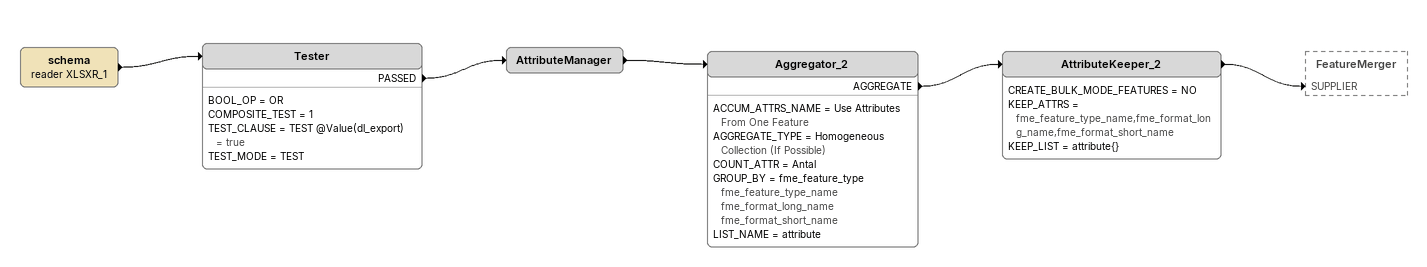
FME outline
schema (reader XLSXR_1)
    -> Tester
Tester
    BOOL_OP = OR
    COMPOSITE_TEST = 1
    TEST_CLAUSE = TEST @Value(dl_export) = true
    TEST_MODE = TEST
    PASSED -> AttributeManager
AttributeManager
    -> Aggregator_2
Aggregator_2
    ACCUM_ATTRS_NAME = Use Attributes From One Feature
    AGGREGATE_TYPE = Homogeneous Collection (If Possible)
    COUNT_ATTR = Antal
    GROUP_BY = fme_feature_type fme_feature_type_name fme_format_long_name fme_format_short_name
    LIST_NAME = attribute
    AGGREGATE -> AttributeKeeper_2
AttributeKeeper_2
    CREATE_BULK_MODE_FEATURES = NO
    KEEP_ATTRS = fme_feature_type_name,fme_format_long_name,fme_format_short_name
    KEEP_LIST = attribute{}
    -> FeatureMerger [SUPPLIER]
